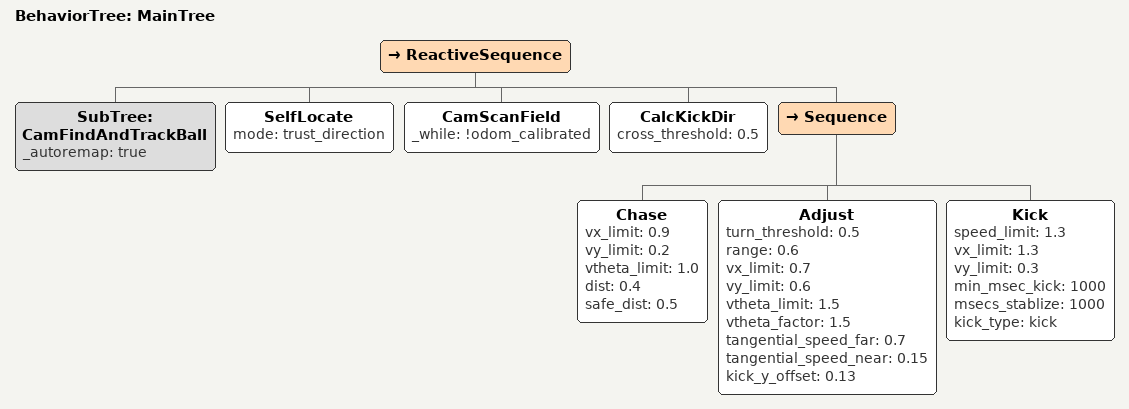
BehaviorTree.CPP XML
<root BTCPP_format="4">
    <!-- Include necessary subtrees -->
    <include path="./subtrees/cam_find_and_track_ball.xml" />
    <include path="./subtrees/locate.xml" />
    <include path="./subtrees/find_ball.xml" />

    <BehaviorTree ID="MainTree">
        <ReactiveSequence>
            <!-- Vision & Localization -->
            <SubTree ID="CamFindAndTrackBall" _autoremap="true" />
            <SelfLocate mode="trust_direction" />
            <CamScanField _while="!odom_calibrated"/>

            <!-- 킥 방향 : 무조건 골대 중앙 지향 -->
            <CalcKickDir cross_threshold="0.5" />

            <Sequence>
                <Chase vx_limit="0.9" vy_limit="0.2" vtheta_limit="1.0" dist="0.4" safe_dist="0.5" />

                <Adjust turn_threshold="0.5" range="0.6" vx_limit="0.7" vy_limit="0.6" vtheta_limit="1.5" vtheta_factor="1.5" tangential_speed_far="0.7" tangential_speed_near="0.15" kick_y_offset="0.13" />

                <Kick speed_limit="1.3" vx_limit="1.3" vy_limit="0.3" min_msec_kick="1000" msecs_stablize="1000" kick_type="kick" />

            </Sequence>
        </ReactiveSequence>
    </BehaviorTree>
</root>
